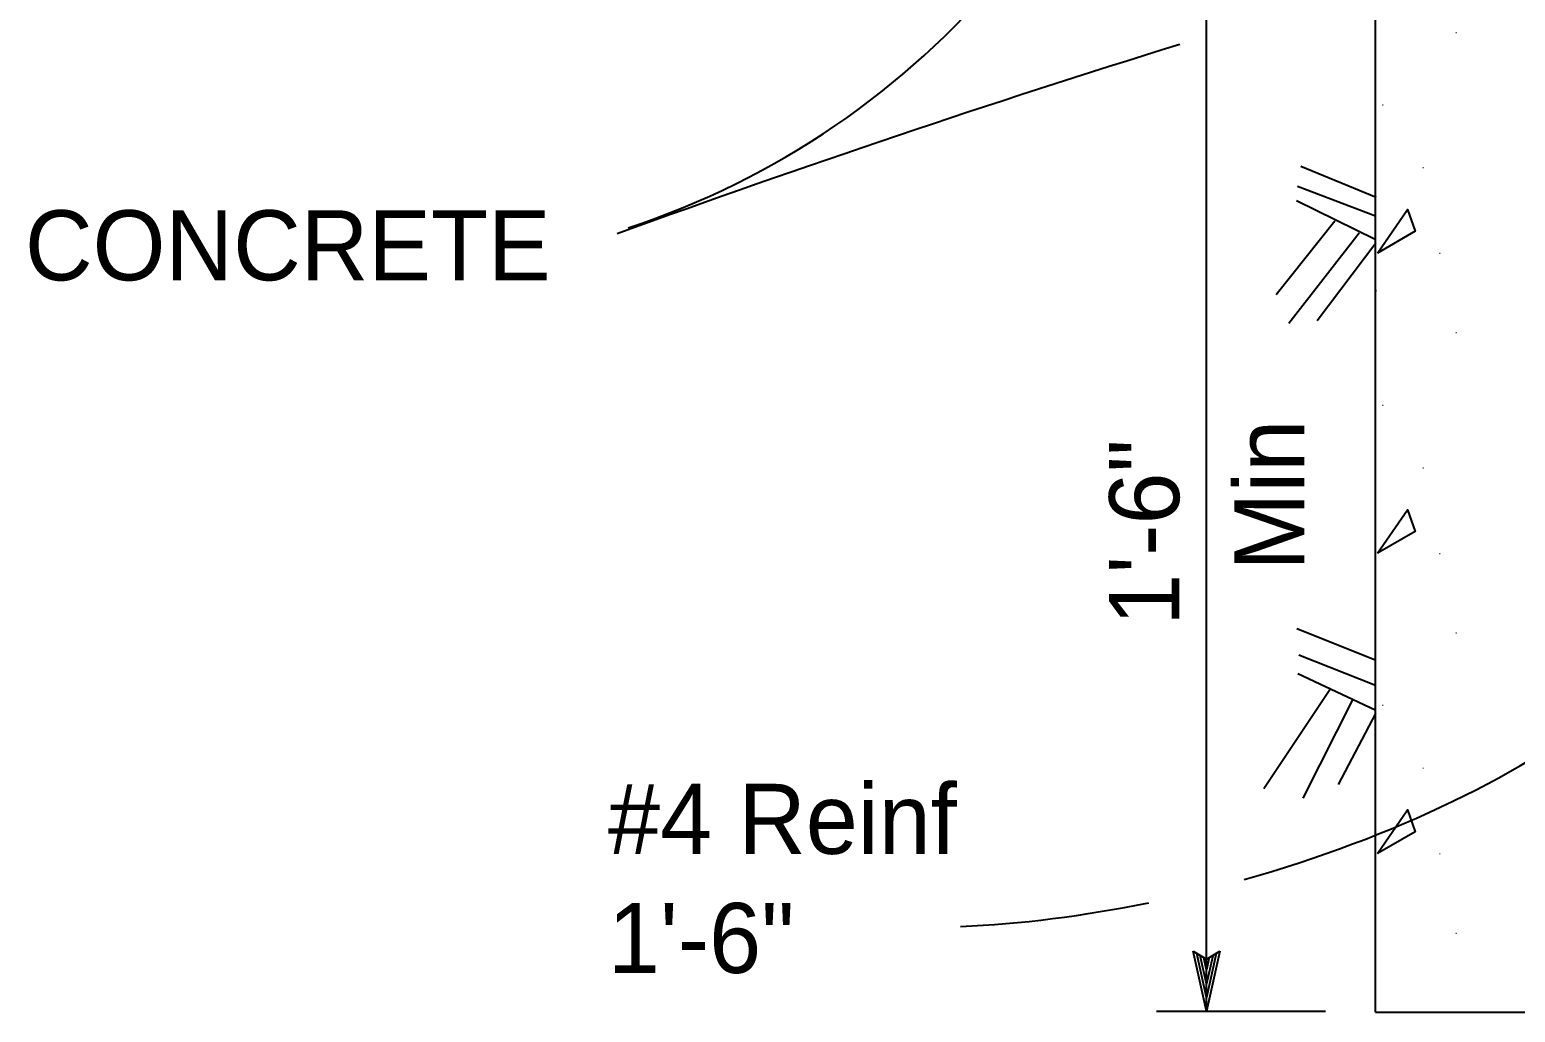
# Model space of a CAD drawing. Extents: x -894 to 866, y -476 to 714.
# Drawn here: x -556.3 to -407.8, y -304.2 to -206 of the extents above; entities that cross this region are included whole.
import ezdxf

# ---------------------------------------------------------------- set-up
doc = ezdxf.new("R2010")
doc.units = 0
for name, color, linetype in [('56 Stage 3 Anno', 7, 'Continuous'), ('57 Undefined', 7, 'Continuous'), ('59 Sndwall Anno', 7, 'Continuous'), ('60 Nongeo Data', 7, 'Continuous')]:
    doc.layers.add(name, color=color, linetype=linetype)

msp = doc.modelspace()

# ---------------------------------------------------------------- linework, layer by layer
at = {"layer": '56 Stage 3 Anno'}
for p, q in [((-438.7, -304.08), (-438.7, -188.58)), ((-438.7, -304.08), (-440.03, -298.08)), ((-440.03, -298.08), (-440.03, -298.08)), ((-440.03, -298.08), (-438.7, -298.88)), ((-438.7, -302.69), (-439.67, -298.32)), ((-438.7, -298.88), (-437.36, -298.08)), ((-437.36, -298.08), (-438.7, -304.08)), ((-437.72, -298.3), (-438.7, -302.7)), ((-437.36, -298.08), (-437.36, -298.08)), ((-438.7, -301.32), (-439.32, -298.5)), ((-438.7, -299.94), (-438.96, -298.73)), ((-438.08, -298.53), (-438.7, -301.32)), ((-438.42, -298.71), (-438.7, -299.94)), ((-443.7, -304.08), (-426.81, -304.08)), ((-438.7, -304.08), (-438.7, -304.08))]:
    msp.add_line(p, q, dxfattribs=at)
for centre, radius, start, end in [((-522.22, -147.58), 82.33, 288.2035, 351.966), ((-66.56, -1414.42), 1263.81, 107.25099, 109.94164)]:
    msp.add_arc(centre, radius, start, end, dxfattribs=at)
for start_param, end_param in [(4.72761, 5.547001), (4.193075, 4.551343)]:
    msp.add_ellipse((-441.77, -269.26), major_axis=(53.87, 14.79), ratio=0.406138, start_param=start_param, end_param=end_param, dxfattribs=at)
at = {"layer": '59 Sndwall Anno'}
msp.add_line((-421.9, -232.05), (-421.7, -232.05), dxfattribs=at)
for points in [[(-421.76, -222.75), (-429.29, -219.67)], [(-421.81, -224.64), (-429.62, -221.67)], [(-421.83, -226.97), (-429.72, -223.08)], [(-431.75, -232.45), (-425.87, -225.09)], [(-430.46, -235.32), (-423.46, -226.29)], [(-427.63, -235.04), (-421.79, -227.29)], [(-429.68, -265.83), (-421.92, -268.91)], [(-429.47, -268.46), (-421.82, -271.48)], [(-429.57, -270.33), (-421.84, -273.96)], [(-432.96, -281.81), (-426.38, -271.93)], [(-429.04, -282.77), (-424.06, -272.9)], [(-425.51, -281.42), (-421.77, -274.31)]]:
    msp.add_lwpolyline(points, dxfattribs=at)
for points in [[(-421.6, -228.31), (-418.63, -223.96), (-417.84, -226.14)], [(-421.6, -258.31), (-418.63, -253.96), (-417.84, -256.14)], [(-421.6, -288.31), (-418.63, -283.96), (-417.84, -286.14)]]:
    msp.add_lwpolyline(points, close=True, dxfattribs=at)
at = {"layer": '60 Nongeo Data'}
for q in [(-421.81, -156.78), (-373.82, -304.18)]:
    msp.add_line((-421.81, -304.18), q, dxfattribs=at)

# ---------------------------------------------------------------- texts
at = {"layer": '57 Undefined'}
for s, p in [('CONCRETE', (-556.78, -231.04)), ('#4 Reinf', (-498.52, -288.35)), ('1\'-6"', (-498.52, -300.25))]:
    msp.add_text(s, height=7, dxfattribs=at).set_placement(p)
for s, p in [('Min', (-428.93, -260.05)), ('1\'-6"', (-441.43, -265.55))]:
    msp.add_text(s, height=7, rotation=90, dxfattribs=at).set_placement(p)
at = {"layer": '59 Sndwall Anno'}
for p in [(-413.89, -206.34), (-421.22, -213.58), (-417.19, -219.85), (-415.53, -228.41), (-413.89, -236.34), (-421.22, -243.58), (-417.19, -249.85), (-415.53, -258.41), (-413.89, -266.34), (-421.22, -273.58), (-417.19, -279.85), (-415.53, -288.41), (-413.89, -296.34)]:
    msp.add_text('.', height=0.8, dxfattribs=at).set_placement(p)

doc.saveas('drawing.dxf')
